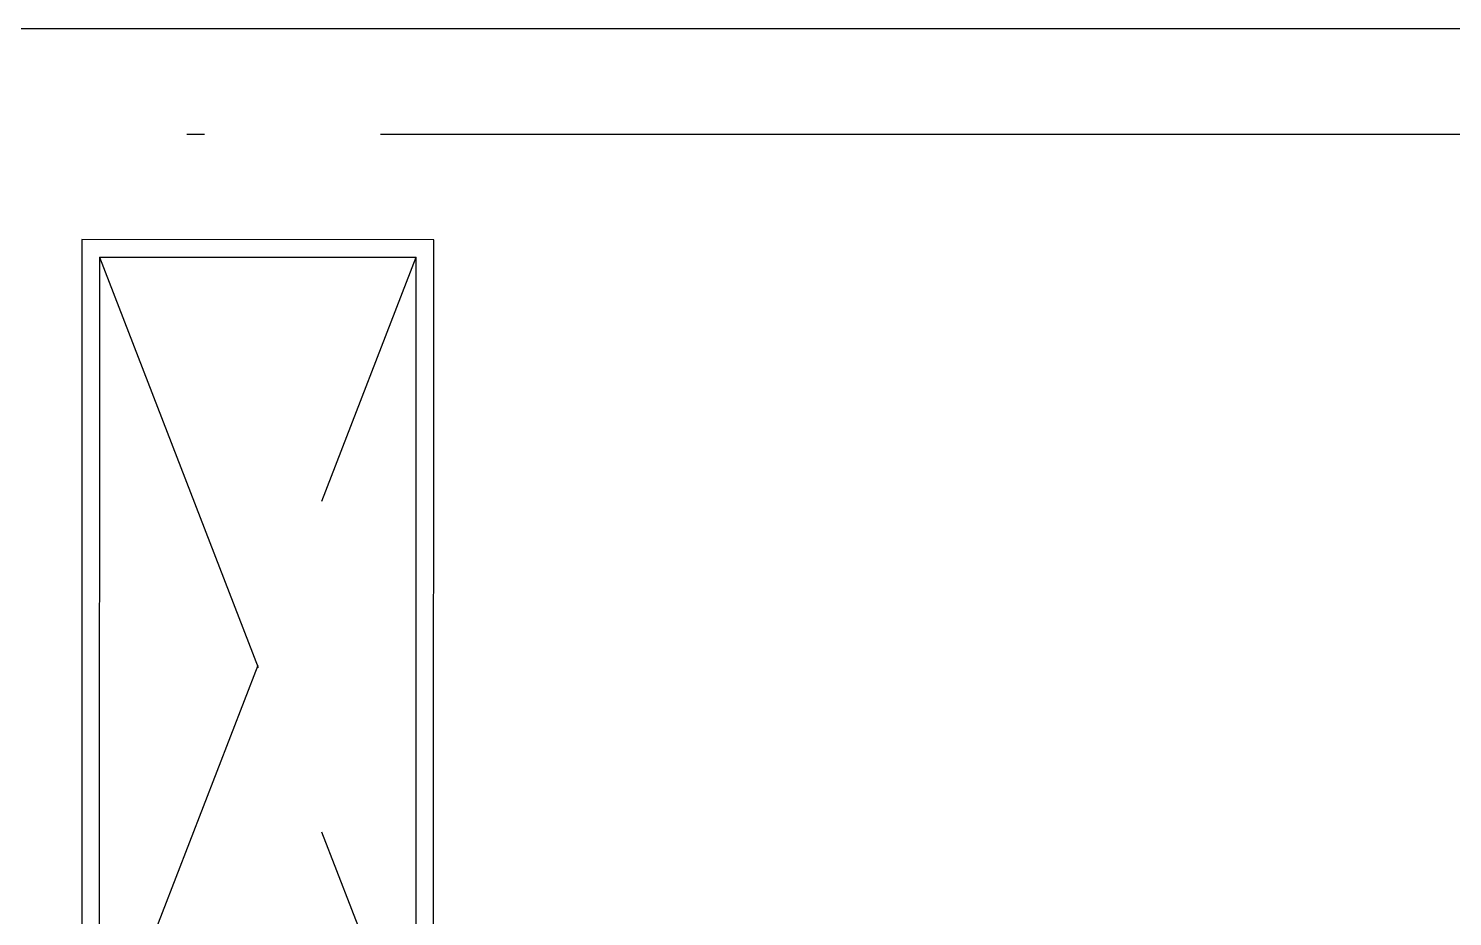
# Model space of a CAD drawing. Extents: x 68243 to 108563, y 14962 to 43474.
# Drawn here: x 89334 to 90952, y 35216 to 36225 of the extents above; entities that cross this region are included whole.
import ezdxf

# ---------------------------------------------------------------- set-up
doc = ezdxf.new("R2010")
doc.units = 0
doc.header["$LTSCALE"] = 1000
doc.header["$MEASUREMENT"] = 0
doc.linetypes.add('DASH', pattern=[0.35, 0.25, -0.1])
doc.linetypes.add('DOTE', pattern=[2.4200000000000004, 2, -0.2, 0.02, -0.2])
doc.layers.add('A-DOTE', color=1, linetype='Continuous')
doc.layers.add('A-立面看线', color=7, linetype='Continuous')

# ---------------------------------------------------------------- blocks, each defined once
blk = doc.blocks.new('*U71')
at = {"color": 0}
for p, q in [((3760.062698381439, 0), (0, 0)), ((3760.062698381672, -400), (3760.062698381439, 0)), ((2.328306436538696e-10, -400), (3760.062698381672, -400))]:
    blk.add_line(p, q, dxfattribs=at)
at = {"color": 0, "linetype": 'Continuous'}
for p, q in [((3740.062698381439, -19.99999999999977), (20, -20)), ((3740.062698381439, -20), (3740.062698381672, -380)), ((20.00000000023283, -380), (3740.062698381672, -380))]:
    blk.add_line(p, q, dxfattribs=at)
at = {"color": 0, "linetype": 'DASH', "ltscale": 2}
for p, q in [((2810.047023786079, -20), (3740.062698381672, -380)), ((3740.062698381439, -20), (2810.047023786312, -380))]:
    blk.add_line(p, q, dxfattribs=at)
at = {"color": 0, "linetype": 'DASH', "ltscale": 90}
blk.add_line((3740.062698381439, -20), (3740.062698381672, -380), dxfattribs=at)

msp = doc.modelspace()

# ---------------------------------------------------------------- linework, layer by layer
at = {"layer": 'A-DOTE', "linetype": 'DOTE'}
msp.add_line((84893.70152820693, 36105.21380195598), (98773.70152820788, 36105.21380195598), dxfattribs=at)
at = {"layer": 'A-立面看线'}
msp.add_lwpolyline([(84773.70152820693, 36225.21380195353), (97773.70152822277, 36225.21380191407), (97773.70152834337, 25525.21380195516), (93573.70152819669, 25525.21380195493), (93573.70152819622, 23545.21380194026), (88970.93571291817, 23545.21380181011), (88976.46734348079, 25525.21380182478), (84773.70152820693, 25525.21380195388), (84773.70152837923, 36225.21380195353)], dxfattribs=at)

# ---------------------------------------------------------------- block references
at = {"layer": 'A-立面看线', "rotation": 89.99102649880774}
msp.add_blockref('*U71', (89393.70152820693, 32225.21380195726), dxfattribs=at)

doc.saveas('drawing.dxf')
